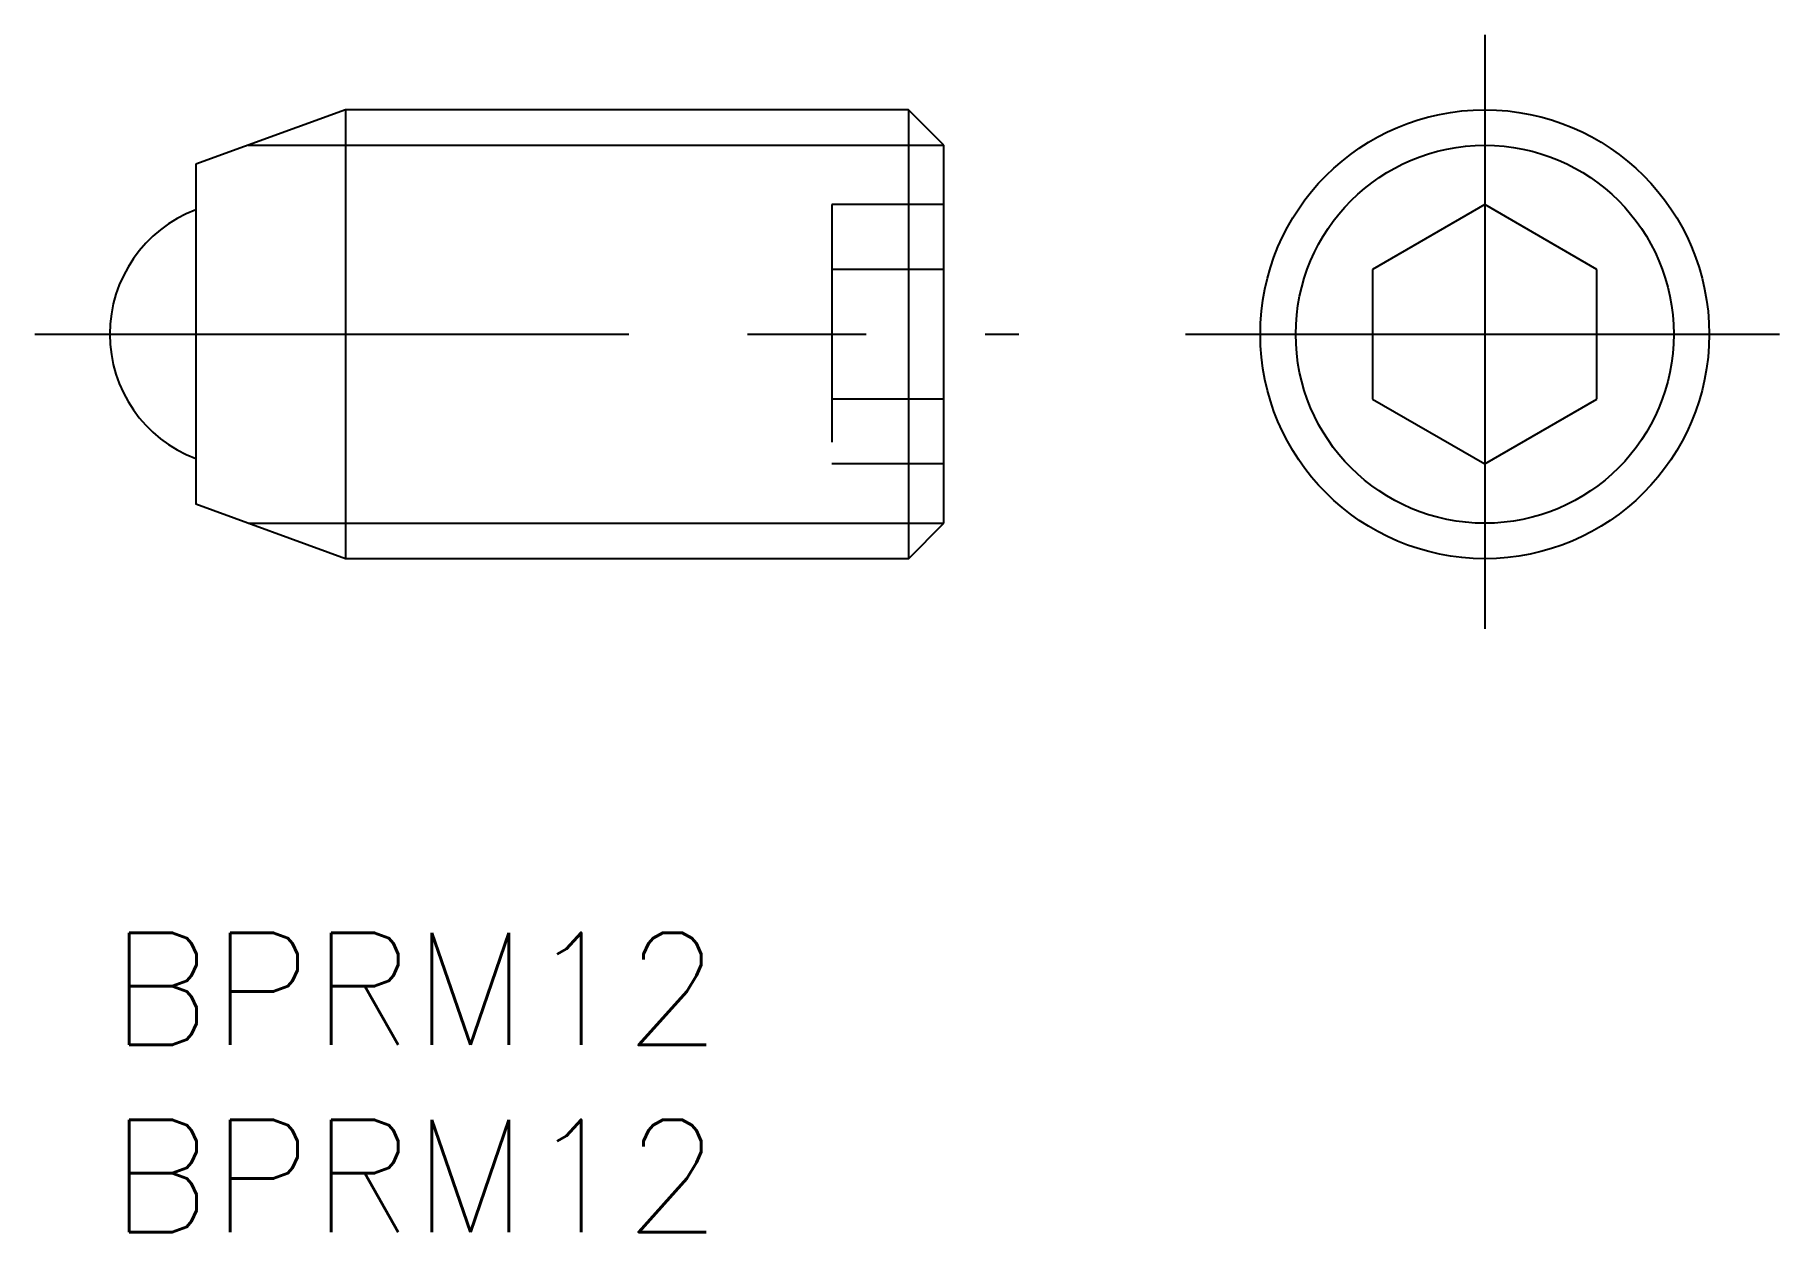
# Model space of a CAD drawing. Extents: x -2 to 44.8, y -8 to 24.
import ezdxf

# ---------------------------------------------------------------- set-up
doc = ezdxf.new("R2010")
doc.units = 0
doc.header["$LTSCALE"] = 0.5
doc.linetypes.add('CENTER', pattern=[50.8, 31.75, -6.35, 6.35, -6.35])
doc.linetypes.add('DASHED', pattern=[19.05, 12.7, -6.35])
for name, color, linetype in [('MSM_CENTER', 1, 'CENTER'), ('MSM_CONTINUOUS', 7, 'CONTINUOUS'), ('MSM_DASHED', 4, 'DASHED'), ('MSM_NARROW', 5, 'CONTINUOUS'), ('MSM_PART_NUMBER', 7, 'CONTINUOUS')]:
    doc.layers.add(name, color=color, linetype=linetype)
doc.styles.get("Standard").update_dxf_attribs({"font": 'txt.shx', "height": 3, "bigfont": 'bigfont.shx'})

# ---------------------------------------------------------------- blocks, each defined once
blk = doc.blocks.new('*U3')
at = {"layer": 'MSM_PART_NUMBER'}
blk.add_text('BPRM12', height=3, dxfattribs=at).set_placement((0, -3))
blk = doc.blocks.new('*U4')
at = {"layer": 'MSM_PART_NUMBER'}
blk.add_text('BPRM12', height=3, dxfattribs=at).set_placement((0, -8))

msp = doc.modelspace()

# ---------------------------------------------------------------- linework, layer by layer
at = {"layer": 'MSM_CENTER'}
for p, q in [((36.761, 24), (36.761, 8)), ((-2, 16), (24.3, 16)), ((28.761, 16), (44.761, 16))]:
    msp.add_line(p, q, dxfattribs=at)
at = {"layer": 'MSM_CONTINUOUS'}
for p, q in [((6.3, 22), (2.3, 20.544)), ((21.353, 22), (6.3, 22)), ((6.3, 22), (6.3, 10)), ((22.3, 21.053), (21.353, 22)), ((21.353, 22), (21.353, 10)), ((22.3, 10.947), (22.3, 21.053)), ((2.3, 20.544), (2.3, 11.456)), ((36.761, 19.464), (33.761, 17.732)), ((39.761, 17.732), (36.761, 19.464)), ((33.761, 17.732), (33.761, 14.268)), ((39.761, 14.268), (39.761, 17.732)), ((33.761, 14.268), (36.761, 12.536)), ((36.761, 12.536), (39.761, 14.268)), ((6.3, 10), (2.3, 11.456)), ((21.353, 10), (22.3, 10.947)), ((21.353, 10), (6.3, 10))]:
    msp.add_line(p, q, dxfattribs=at)
msp.add_circle((36.761, 16), 6, dxfattribs=at)
msp.add_arc((3.55, 16), 3.55, 110.6166, 249.3834, dxfattribs=at)
at = {"layer": 'MSM_DASHED'}
for p, q in [((19.3, 19.464), (19.3, 12.536)), ((22.3, 19.464), (19.3, 19.464)), ((22.3, 17.732), (19.3, 17.732)), ((22.3, 14.268), (19.3, 14.268)), ((22.3, 12.536), (19.3, 12.536))]:
    msp.add_line(p, q, dxfattribs=at)
at = {"layer": 'MSM_NARROW'}
for p, q in [((3.698, 21.053), (22.3, 21.053)), ((3.698, 10.947), (22.3, 10.947))]:
    msp.add_line(p, q, dxfattribs=at)
msp.add_circle((36.761, 16), 5.053, dxfattribs=at)

# ---------------------------------------------------------------- block references
at = {"layer": 'MSM_CONTINUOUS'}
for name in ['*U3', '*U4']:
    msp.add_blockref(name, (0, 0), dxfattribs=at)

doc.saveas('drawing.dxf')
